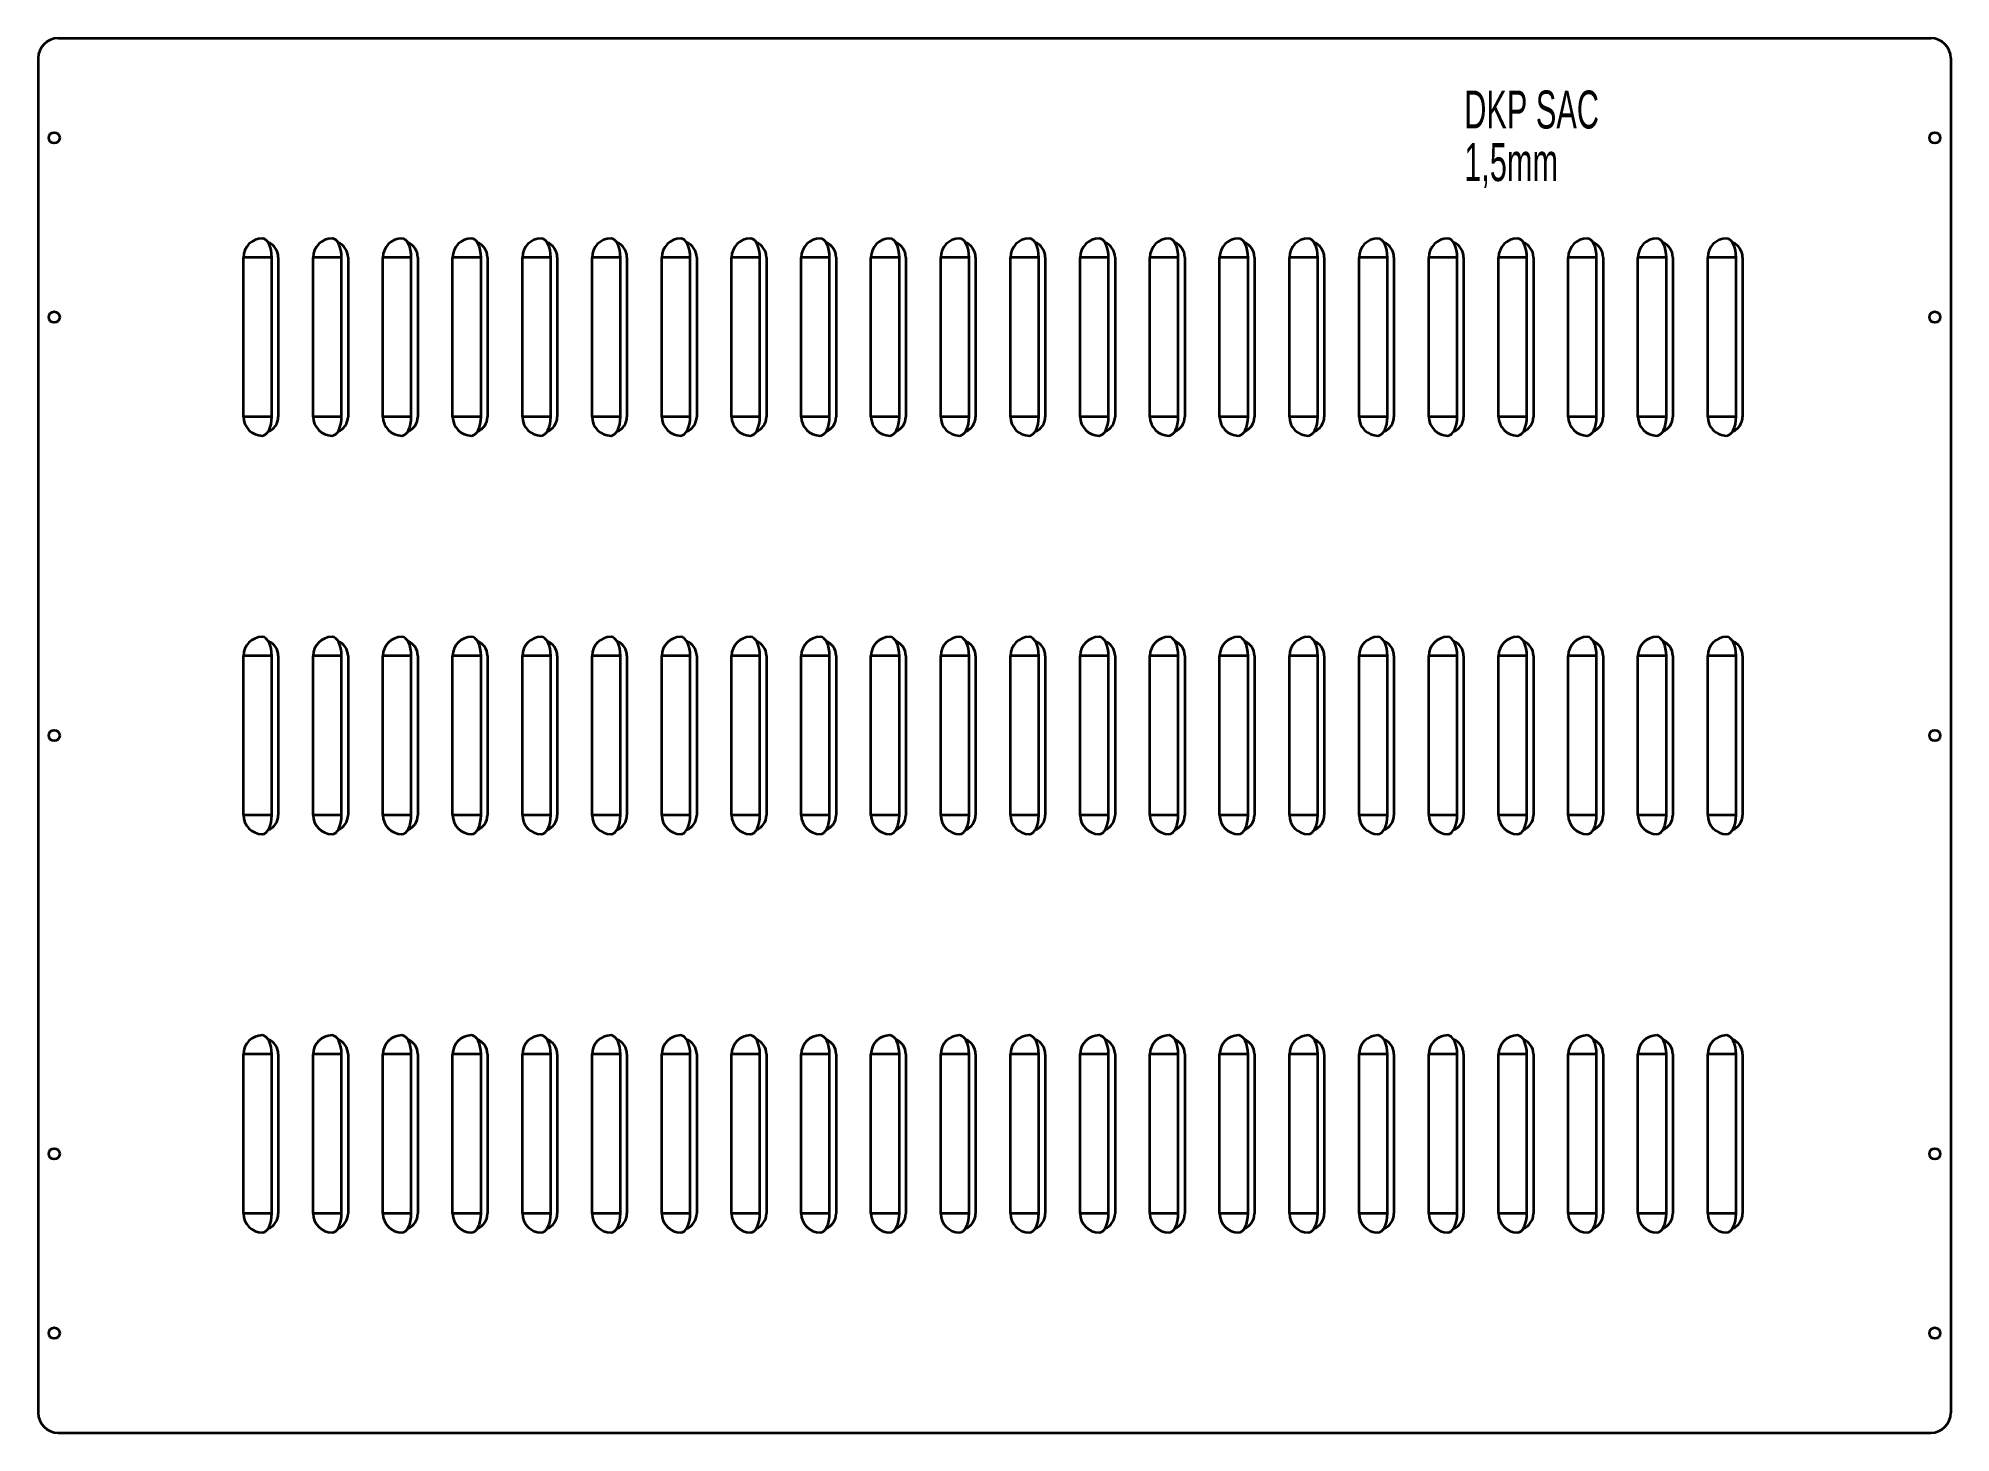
# Model space of a CAD drawing. Header units: millimetres. Extents: x -987 to -27, y -251 to 449.
import ezdxf

# ---------------------------------------------------------------- set-up
doc = ezdxf.new("R2010")
doc.units = ezdxf.units.MM
doc.styles.add('SLDTEXTSTYLE0', font='TXT', dxfattribs={"width": 0.605})

msp = doc.modelspace()

# ---------------------------------------------------------------- linework, layer by layer
at = {"color": 7, "linetype": 'Continuous', "lineweight": 35}
for p, q in [((-976.52, 449.07), (-36.52, 449.07)), ((-986.52, 439.07), (-986.52, -240.93)), ((-26.52, 439.07), (-26.52, -240.93)), ((-883.52, 259.07), (-883.52, 339.07)), ((-869.27, 339.07), (-883.52, 339.07)), ((-869.27, 259.07), (-869.27, 339.07)), ((-866.02, 339.07), (-866.02, 259.07)), ((-848.52, 259.07), (-848.52, 339.07)), ((-834.27, 339.07), (-848.52, 339.07)), ((-834.27, 259.07), (-834.27, 339.07)), ((-831.02, 339.07), (-831.02, 259.07)), ((-813.52, 259.07), (-813.52, 339.07)), ((-799.27, 339.07), (-813.52, 339.07)), ((-799.27, 259.07), (-799.27, 339.07)), ((-796.02, 339.07), (-796.02, 259.07)), ((-778.52, 259.07), (-778.52, 339.07)), ((-764.27, 339.07), (-778.52, 339.07)), ((-764.27, 259.07), (-764.27, 339.07)), ((-761.02, 339.07), (-761.02, 259.07)), ((-729.27, 339.07), (-743.52, 339.07)), ((-743.52, 259.07), (-743.52, 339.07)), ((-729.27, 259.07), (-729.27, 339.07)), ((-726.02, 339.07), (-726.02, 259.07)), ((-708.52, 259.07), (-708.52, 339.07)), ((-694.27, 339.07), (-708.52, 339.07)), ((-694.27, 259.07), (-694.27, 339.07)), ((-691.02, 339.07), (-691.02, 259.07)), ((-673.52, 259.07), (-673.52, 339.07)), ((-659.27, 339.07), (-673.52, 339.07)), ((-659.27, 259.07), (-659.27, 339.07)), ((-656.02, 339.07), (-656.02, 259.07)), ((-638.52, 259.07), (-638.52, 339.07)), ((-624.27, 339.07), (-638.52, 339.07)), ((-624.27, 259.07), (-624.27, 339.07)), ((-621.02, 339.07), (-621.02, 259.07)), ((-603.52, 259.07), (-603.52, 339.07)), ((-589.27, 339.07), (-603.52, 339.07)), ((-589.27, 259.07), (-589.27, 339.07)), ((-586.02, 339.07), (-586.02, 259.07)), ((-554.27, 339.07), (-568.52, 339.07)), ((-568.52, 259.07), (-568.52, 339.07)), ((-554.27, 259.07), (-554.27, 339.07)), ((-551.02, 339.07), (-551.02, 259.07)), ((-519.27, 339.07), (-533.52, 339.07)), ((-533.52, 259.07), (-533.52, 339.07)), ((-519.27, 259.07), (-519.27, 339.07)), ((-516.02, 339.07), (-516.02, 259.07)), ((-484.27, 339.07), (-498.52, 339.07)), ((-498.52, 259.07), (-498.52, 339.07)), ((-484.27, 259.07), (-484.27, 339.07)), ((-481.02, 339.07), (-481.02, 259.07)), ((-449.27, 339.07), (-463.52, 339.07)), ((-463.52, 259.07), (-463.52, 339.07)), ((-449.27, 259.07), (-449.27, 339.07)), ((-446.02, 339.07), (-446.02, 259.07)), ((-428.52, 259.07), (-428.52, 339.07)), ((-414.27, 339.07), (-428.52, 339.07)), ((-414.27, 259.07), (-414.27, 339.07)), ((-411.02, 339.07), (-411.02, 259.07)), ((-393.52, 259.07), (-393.52, 339.07)), ((-379.27, 339.07), (-393.52, 339.07)), ((-379.27, 259.07), (-379.27, 339.07)), ((-376.02, 339.07), (-376.02, 259.07)), ((-358.52, 259.07), (-358.52, 339.07)), ((-344.27, 339.07), (-358.52, 339.07)), ((-344.27, 259.07), (-344.27, 339.07)), ((-341.02, 339.07), (-341.02, 259.07)), ((-323.52, 259.07), (-323.52, 339.07)), ((-309.27, 339.07), (-323.52, 339.07)), ((-309.27, 259.07), (-309.27, 339.07)), ((-306.02, 339.07), (-306.02, 259.07)), ((-274.27, 339.07), (-288.52, 339.07)), ((-288.52, 259.07), (-288.52, 339.07)), ((-274.27, 259.07), (-274.27, 339.07)), ((-271.02, 339.07), (-271.02, 259.07)), ((-253.52, 259.07), (-253.52, 339.07)), ((-239.27, 339.07), (-253.52, 339.07)), ((-239.27, 259.07), (-239.27, 339.07)), ((-236.02, 339.07), (-236.02, 259.07)), ((-204.27, 339.07), (-218.52, 339.07)), ((-218.52, 259.07), (-218.52, 339.07)), ((-204.27, 259.07), (-204.27, 339.07)), ((-201.02, 339.07), (-201.02, 259.07)), ((-183.52, 259.07), (-183.52, 339.07)), ((-169.27, 339.07), (-183.52, 339.07)), ((-169.27, 259.07), (-169.27, 339.07)), ((-166.02, 339.07), (-166.02, 259.07)), ((-134.27, 339.07), (-148.52, 339.07)), ((-148.52, 259.07), (-148.52, 339.07)), ((-134.27, 259.07), (-134.27, 339.07)), ((-131.02, 339.07), (-131.02, 259.07)), ((-869.27, 259.07), (-883.52, 259.07)), ((-834.27, 259.07), (-848.52, 259.07)), ((-799.27, 259.07), (-813.52, 259.07)), ((-764.27, 259.07), (-778.52, 259.07)), ((-729.27, 259.07), (-743.52, 259.07)), ((-694.27, 259.07), (-708.52, 259.07)), ((-659.27, 259.07), (-673.52, 259.07)), ((-624.27, 259.07), (-638.52, 259.07)), ((-589.27, 259.07), (-603.52, 259.07)), ((-554.27, 259.07), (-568.52, 259.07)), ((-519.27, 259.07), (-533.52, 259.07)), ((-484.27, 259.07), (-498.52, 259.07)), ((-449.27, 259.07), (-463.52, 259.07)), ((-414.27, 259.07), (-428.52, 259.07)), ((-379.27, 259.07), (-393.52, 259.07)), ((-344.27, 259.07), (-358.52, 259.07)), ((-309.27, 259.07), (-323.52, 259.07)), ((-274.27, 259.07), (-288.52, 259.07)), ((-239.27, 259.07), (-253.52, 259.07)), ((-204.27, 259.07), (-218.52, 259.07)), ((-169.27, 259.07), (-183.52, 259.07)), ((-134.27, 259.07), (-148.52, 259.07)), ((-883.52, 59.07), (-883.52, 139.07)), ((-869.27, 139.07), (-883.52, 139.07)), ((-869.27, 59.07), (-869.27, 139.07)), ((-866.02, 139.07), (-866.02, 59.07)), ((-848.52, 59.07), (-848.52, 139.07)), ((-834.27, 139.07), (-848.52, 139.07)), ((-834.27, 59.07), (-834.27, 139.07)), ((-831.02, 139.07), (-831.02, 59.07)), ((-799.27, 139.07), (-813.52, 139.07)), ((-813.52, 59.07), (-813.52, 139.07)), ((-799.27, 59.07), (-799.27, 139.07)), ((-796.02, 139.07), (-796.02, 59.07)), ((-778.52, 59.07), (-778.52, 139.07)), ((-764.27, 139.07), (-778.52, 139.07)), ((-764.27, 59.07), (-764.27, 139.07)), ((-761.02, 139.07), (-761.02, 59.07)), ((-743.52, 59.07), (-743.52, 139.07)), ((-729.27, 139.07), (-743.52, 139.07)), ((-729.27, 59.07), (-729.27, 139.07)), ((-726.02, 139.07), (-726.02, 59.07)), ((-694.27, 139.07), (-708.52, 139.07)), ((-708.52, 59.07), (-708.52, 139.07)), ((-694.27, 59.07), (-694.27, 139.07)), ((-691.02, 139.07), (-691.02, 59.07)), ((-673.52, 59.07), (-673.52, 139.07)), ((-659.27, 139.07), (-673.52, 139.07)), ((-659.27, 59.07), (-659.27, 139.07)), ((-656.02, 139.07), (-656.02, 59.07)), ((-638.52, 59.07), (-638.52, 139.07)), ((-624.27, 139.07), (-638.52, 139.07)), ((-624.27, 59.07), (-624.27, 139.07)), ((-621.02, 139.07), (-621.02, 59.07)), ((-603.52, 59.07), (-603.52, 139.07)), ((-589.27, 139.07), (-603.52, 139.07)), ((-589.27, 59.07), (-589.27, 139.07)), ((-586.02, 139.07), (-586.02, 59.07)), ((-568.52, 59.07), (-568.52, 139.07)), ((-554.27, 139.07), (-568.52, 139.07)), ((-554.27, 59.07), (-554.27, 139.07)), ((-551.02, 139.07), (-551.02, 59.07)), ((-533.52, 59.07), (-533.52, 139.07)), ((-519.27, 139.07), (-533.52, 139.07)), ((-519.27, 59.07), (-519.27, 139.07)), ((-516.02, 139.07), (-516.02, 59.07)), ((-484.27, 139.07), (-498.52, 139.07)), ((-498.52, 59.07), (-498.52, 139.07)), ((-484.27, 59.07), (-484.27, 139.07)), ((-481.02, 139.07), (-481.02, 59.07)), ((-463.52, 59.07), (-463.52, 139.07)), ((-449.27, 139.07), (-463.52, 139.07)), ((-449.27, 59.07), (-449.27, 139.07)), ((-446.02, 139.07), (-446.02, 59.07)), ((-428.52, 59.07), (-428.52, 139.07)), ((-414.27, 139.07), (-428.52, 139.07)), ((-414.27, 59.07), (-414.27, 139.07)), ((-411.02, 139.07), (-411.02, 59.07)), ((-393.52, 59.07), (-393.52, 139.07)), ((-379.27, 139.07), (-393.52, 139.07)), ((-379.27, 59.07), (-379.27, 139.07)), ((-376.02, 139.07), (-376.02, 59.07)), ((-358.52, 59.07), (-358.52, 139.07)), ((-344.27, 139.07), (-358.52, 139.07)), ((-344.27, 59.07), (-344.27, 139.07)), ((-341.02, 139.07), (-341.02, 59.07)), ((-309.27, 139.07), (-323.52, 139.07)), ((-323.52, 59.07), (-323.52, 139.07)), ((-309.27, 59.07), (-309.27, 139.07)), ((-306.02, 139.07), (-306.02, 59.07)), ((-274.27, 139.07), (-288.52, 139.07)), ((-288.52, 59.07), (-288.52, 139.07)), ((-274.27, 59.07), (-274.27, 139.07)), ((-271.02, 139.07), (-271.02, 59.07)), ((-239.27, 139.07), (-253.52, 139.07)), ((-253.52, 59.07), (-253.52, 139.07)), ((-239.27, 59.07), (-239.27, 139.07)), ((-236.02, 139.07), (-236.02, 59.07)), ((-218.52, 59.07), (-218.52, 139.07)), ((-204.27, 139.07), (-218.52, 139.07)), ((-204.27, 59.07), (-204.27, 139.07)), ((-201.02, 139.07), (-201.02, 59.07)), ((-183.52, 59.07), (-183.52, 139.07)), ((-169.27, 139.07), (-183.52, 139.07)), ((-169.27, 59.07), (-169.27, 139.07)), ((-166.02, 139.07), (-166.02, 59.07)), ((-148.52, 59.07), (-148.52, 139.07)), ((-134.27, 139.07), (-148.52, 139.07)), ((-134.27, 59.07), (-134.27, 139.07)), ((-131.02, 139.07), (-131.02, 59.07)), ((-869.27, 59.07), (-883.52, 59.07)), ((-834.27, 59.07), (-848.52, 59.07)), ((-799.27, 59.07), (-813.52, 59.07)), ((-764.27, 59.07), (-778.52, 59.07)), ((-729.27, 59.07), (-743.52, 59.07)), ((-694.27, 59.07), (-708.52, 59.07)), ((-659.27, 59.07), (-673.52, 59.07)), ((-624.27, 59.07), (-638.52, 59.07)), ((-589.27, 59.07), (-603.52, 59.07)), ((-554.27, 59.07), (-568.52, 59.07)), ((-519.27, 59.07), (-533.52, 59.07)), ((-484.27, 59.07), (-498.52, 59.07)), ((-449.27, 59.07), (-463.52, 59.07)), ((-414.27, 59.07), (-428.52, 59.07)), ((-379.27, 59.07), (-393.52, 59.07)), ((-344.27, 59.07), (-358.52, 59.07)), ((-309.27, 59.07), (-323.52, 59.07)), ((-274.27, 59.07), (-288.52, 59.07)), ((-239.27, 59.07), (-253.52, 59.07)), ((-204.27, 59.07), (-218.52, 59.07)), ((-169.27, 59.07), (-183.52, 59.07)), ((-134.27, 59.07), (-148.52, 59.07)), ((-869.27, -60.93), (-883.52, -60.93)), ((-883.52, -140.93), (-883.52, -60.93)), ((-869.27, -140.93), (-869.27, -60.93)), ((-866.02, -60.93), (-866.02, -140.93)), ((-848.52, -140.93), (-848.52, -60.93)), ((-834.27, -60.93), (-848.52, -60.93)), ((-834.27, -140.93), (-834.27, -60.93)), ((-831.02, -60.93), (-831.02, -140.93)), ((-813.52, -140.93), (-813.52, -60.93)), ((-799.27, -60.93), (-813.52, -60.93)), ((-799.27, -140.93), (-799.27, -60.93)), ((-796.02, -60.93), (-796.02, -140.93)), ((-778.52, -140.93), (-778.52, -60.93)), ((-764.27, -60.93), (-778.52, -60.93)), ((-764.27, -140.93), (-764.27, -60.93)), ((-761.02, -60.93), (-761.02, -140.93)), ((-743.52, -140.93), (-743.52, -60.93)), ((-729.27, -60.93), (-743.52, -60.93)), ((-729.27, -140.93), (-729.27, -60.93)), ((-726.02, -60.93), (-726.02, -140.93)), ((-708.52, -140.93), (-708.52, -60.93)), ((-694.27, -60.93), (-708.52, -60.93)), ((-694.27, -140.93), (-694.27, -60.93)), ((-691.02, -60.93), (-691.02, -140.93)), ((-673.52, -140.93), (-673.52, -60.93)), ((-659.27, -60.93), (-673.52, -60.93)), ((-659.27, -140.93), (-659.27, -60.93)), ((-656.02, -60.93), (-656.02, -140.93)), ((-638.52, -140.93), (-638.52, -60.93)), ((-624.27, -60.93), (-638.52, -60.93)), ((-624.27, -140.93), (-624.27, -60.93)), ((-621.02, -60.93), (-621.02, -140.93)), ((-603.52, -140.93), (-603.52, -60.93)), ((-589.27, -60.93), (-603.52, -60.93)), ((-589.27, -140.93), (-589.27, -60.93)), ((-586.02, -60.93), (-586.02, -140.93)), ((-568.52, -140.93), (-568.52, -60.93)), ((-554.27, -60.93), (-568.52, -60.93)), ((-554.27, -140.93), (-554.27, -60.93)), ((-551.02, -60.93), (-551.02, -140.93)), ((-519.27, -60.93), (-533.52, -60.93)), ((-533.52, -140.93), (-533.52, -60.93)), ((-519.27, -140.93), (-519.27, -60.93)), ((-516.02, -60.93), (-516.02, -140.93)), ((-484.27, -60.93), (-498.52, -60.93)), ((-498.52, -140.93), (-498.52, -60.93)), ((-484.27, -140.93), (-484.27, -60.93)), ((-481.02, -60.93), (-481.02, -140.93)), ((-463.52, -140.93), (-463.52, -60.93)), ((-449.27, -60.93), (-463.52, -60.93)), ((-449.27, -140.93), (-449.27, -60.93)), ((-446.02, -60.93), (-446.02, -140.93)), ((-428.52, -140.93), (-428.52, -60.93)), ((-414.27, -60.93), (-428.52, -60.93)), ((-414.27, -140.93), (-414.27, -60.93)), ((-411.02, -60.93), (-411.02, -140.93)), ((-379.27, -60.93), (-393.52, -60.93)), ((-393.52, -140.93), (-393.52, -60.93)), ((-379.27, -140.93), (-379.27, -60.93)), ((-376.02, -60.93), (-376.02, -140.93)), ((-358.52, -140.93), (-358.52, -60.93)), ((-344.27, -60.93), (-358.52, -60.93)), ((-344.27, -140.93), (-344.27, -60.93)), ((-341.02, -60.93), (-341.02, -140.93)), ((-309.27, -60.93), (-323.52, -60.93)), ((-323.52, -140.93), (-323.52, -60.93)), ((-309.27, -140.93), (-309.27, -60.93)), ((-306.02, -60.93), (-306.02, -140.93)), ((-288.52, -140.93), (-288.52, -60.93)), ((-274.27, -60.93), (-288.52, -60.93)), ((-274.27, -140.93), (-274.27, -60.93)), ((-271.02, -60.93), (-271.02, -140.93)), ((-253.52, -140.93), (-253.52, -60.93)), ((-239.27, -60.93), (-253.52, -60.93)), ((-239.27, -140.93), (-239.27, -60.93)), ((-236.02, -60.93), (-236.02, -140.93)), ((-218.52, -140.93), (-218.52, -60.93)), ((-204.27, -60.93), (-218.52, -60.93)), ((-204.27, -140.93), (-204.27, -60.93)), ((-201.02, -60.93), (-201.02, -140.93)), ((-169.27, -60.93), (-183.52, -60.93)), ((-183.52, -140.93), (-183.52, -60.93)), ((-169.27, -140.93), (-169.27, -60.93)), ((-166.02, -60.93), (-166.02, -140.93)), ((-148.52, -140.93), (-148.52, -60.93)), ((-134.27, -60.93), (-148.52, -60.93)), ((-134.27, -140.93), (-134.27, -60.93)), ((-131.02, -60.93), (-131.02, -140.93)), ((-869.27, -140.93), (-883.52, -140.93)), ((-834.27, -140.93), (-848.52, -140.93)), ((-799.27, -140.93), (-813.52, -140.93)), ((-764.27, -140.93), (-778.52, -140.93)), ((-729.27, -140.93), (-743.52, -140.93)), ((-694.27, -140.93), (-708.52, -140.93)), ((-659.27, -140.93), (-673.52, -140.93)), ((-624.27, -140.93), (-638.52, -140.93)), ((-589.27, -140.93), (-603.52, -140.93)), ((-554.27, -140.93), (-568.52, -140.93)), ((-519.27, -140.93), (-533.52, -140.93)), ((-484.27, -140.93), (-498.52, -140.93)), ((-449.27, -140.93), (-463.52, -140.93)), ((-414.27, -140.93), (-428.52, -140.93)), ((-379.27, -140.93), (-393.52, -140.93)), ((-344.27, -140.93), (-358.52, -140.93)), ((-309.27, -140.93), (-323.52, -140.93)), ((-274.27, -140.93), (-288.52, -140.93)), ((-239.27, -140.93), (-253.52, -140.93)), ((-204.27, -140.93), (-218.52, -140.93)), ((-169.27, -140.93), (-183.52, -140.93)), ((-134.27, -140.93), (-148.52, -140.93)), ((-976.52, -250.93), (-36.52, -250.93))]:
    msp.add_line(p, q, dxfattribs=at)
at = {"color": 7, "linetype": 'Continuous', "lineweight": 35, "flags": 128}
for points in [[(-869.27, 339.07), (-869.36, 340.92), (-869.63, 342.7), (-870.07, 344.34), (-870.66, 345.78), (-871.38, 346.97), (-872.2, 347.84), (-873.09, 348.38), (-874.02, 348.57)], [(-834.27, 339.07), (-834.36, 340.92), (-834.63, 342.7), (-835.07, 344.34), (-835.66, 345.78), (-836.38, 346.97), (-837.2, 347.84), (-838.09, 348.38), (-839.02, 348.57)], [(-799.27, 339.07), (-799.36, 340.92), (-799.63, 342.7), (-800.07, 344.34), (-800.66, 345.78), (-801.38, 346.97), (-802.2, 347.84), (-803.09, 348.38), (-804.02, 348.57)], [(-764.27, 339.07), (-764.36, 340.92), (-764.63, 342.7), (-765.07, 344.34), (-765.66, 345.78), (-766.38, 346.97), (-767.2, 347.84), (-768.09, 348.38), (-769.02, 348.57)], [(-729.27, 339.07), (-729.36, 340.92), (-729.63, 342.7), (-730.07, 344.34), (-730.66, 345.78), (-731.38, 346.97), (-732.2, 347.84), (-733.09, 348.38), (-734.02, 348.57)], [(-694.27, 339.07), (-694.36, 340.92), (-694.63, 342.7), (-695.07, 344.34), (-695.66, 345.78), (-696.38, 346.97), (-697.2, 347.84), (-698.09, 348.38), (-699.02, 348.57)], [(-659.27, 339.07), (-659.36, 340.92), (-659.63, 342.7), (-660.07, 344.34), (-660.66, 345.78), (-661.38, 346.97), (-662.2, 347.84), (-663.09, 348.38), (-664.02, 348.57)], [(-624.27, 339.07), (-624.36, 340.92), (-624.63, 342.7), (-625.07, 344.34), (-625.66, 345.78), (-626.38, 346.97), (-627.2, 347.84), (-628.09, 348.38), (-629.02, 348.57)], [(-589.27, 339.07), (-589.36, 340.92), (-589.63, 342.7), (-590.07, 344.34), (-590.66, 345.78), (-591.38, 346.97), (-592.2, 347.84), (-593.09, 348.38), (-594.02, 348.57)], [(-554.27, 339.07), (-554.36, 340.92), (-554.63, 342.7), (-555.07, 344.34), (-555.66, 345.78), (-556.38, 346.97), (-557.2, 347.84), (-558.09, 348.38), (-559.02, 348.57)], [(-519.27, 339.07), (-519.36, 340.92), (-519.63, 342.7), (-520.07, 344.34), (-520.66, 345.78), (-521.38, 346.97), (-522.2, 347.84), (-523.09, 348.38), (-524.02, 348.57)], [(-484.27, 339.07), (-484.36, 340.92), (-484.63, 342.7), (-485.07, 344.34), (-485.66, 345.78), (-486.38, 346.97), (-487.2, 347.84), (-488.09, 348.38), (-489.02, 348.57)], [(-449.27, 339.07), (-449.36, 340.92), (-449.63, 342.7), (-450.07, 344.34), (-450.66, 345.78), (-451.38, 346.97), (-452.2, 347.84), (-453.09, 348.38), (-454.02, 348.57)], [(-414.27, 339.07), (-414.36, 340.92), (-414.63, 342.7), (-415.07, 344.34), (-415.66, 345.78), (-416.38, 346.97), (-417.2, 347.84), (-418.09, 348.38), (-419.02, 348.57)], [(-379.27, 339.07), (-379.36, 340.92), (-379.63, 342.7), (-380.07, 344.34), (-380.66, 345.78), (-381.38, 346.97), (-382.2, 347.84), (-383.09, 348.38), (-384.02, 348.57)], [(-344.27, 339.07), (-344.36, 340.92), (-344.63, 342.7), (-345.07, 344.34), (-345.66, 345.78), (-346.38, 346.97), (-347.2, 347.84), (-348.09, 348.38), (-349.02, 348.57)], [(-309.27, 339.07), (-309.36, 340.92), (-309.63, 342.7), (-310.07, 344.34), (-310.66, 345.78), (-311.38, 346.97), (-312.2, 347.84), (-313.09, 348.38), (-314.02, 348.57)], [(-274.27, 339.07), (-274.36, 340.92), (-274.63, 342.7), (-275.07, 344.34), (-275.66, 345.78), (-276.38, 346.97), (-277.2, 347.84), (-278.09, 348.38), (-279.02, 348.57)], [(-239.27, 339.07), (-239.36, 340.92), (-239.63, 342.7), (-240.07, 344.34), (-240.66, 345.78), (-241.38, 346.97), (-242.2, 347.84), (-243.09, 348.38), (-244.02, 348.57)], [(-204.27, 339.07), (-204.36, 340.92), (-204.63, 342.7), (-205.07, 344.34), (-205.66, 345.78), (-206.38, 346.97), (-207.2, 347.84), (-208.09, 348.38), (-209.02, 348.57)], [(-169.27, 339.07), (-169.36, 340.92), (-169.63, 342.7), (-170.07, 344.34), (-170.66, 345.78), (-171.38, 346.97), (-172.2, 347.84), (-173.09, 348.38), (-174.02, 348.57)], [(-134.27, 339.07), (-134.36, 340.92), (-134.63, 342.7), (-135.07, 344.34), (-135.66, 345.78), (-136.38, 346.97), (-137.2, 347.84), (-138.09, 348.38), (-139.02, 348.57)], [(-874.02, 249.57), (-873.09, 249.75), (-872.2, 250.29), (-871.38, 251.17), (-870.66, 252.35), (-870.07, 253.79), (-869.63, 255.43), (-869.36, 257.21), (-869.27, 259.07)], [(-839.02, 249.57), (-838.09, 249.75), (-837.2, 250.29), (-836.38, 251.17), (-835.66, 252.35), (-835.07, 253.79), (-834.63, 255.43), (-834.36, 257.21), (-834.27, 259.07)], [(-804.02, 249.57), (-803.09, 249.75), (-802.2, 250.29), (-801.38, 251.17), (-800.66, 252.35), (-800.07, 253.79), (-799.63, 255.43), (-799.36, 257.21), (-799.27, 259.07)], [(-769.02, 249.57), (-768.09, 249.75), (-767.2, 250.29), (-766.38, 251.17), (-765.66, 252.35), (-765.07, 253.79), (-764.63, 255.43), (-764.36, 257.21), (-764.27, 259.07)], [(-734.02, 249.57), (-733.09, 249.75), (-732.2, 250.29), (-731.38, 251.17), (-730.66, 252.35), (-730.07, 253.79), (-729.63, 255.43), (-729.36, 257.21), (-729.27, 259.07)], [(-699.02, 249.57), (-698.09, 249.75), (-697.2, 250.29), (-696.38, 251.17), (-695.66, 252.35), (-695.07, 253.79), (-694.63, 255.43), (-694.36, 257.21), (-694.27, 259.07)], [(-664.02, 249.57), (-663.09, 249.75), (-662.2, 250.29), (-661.38, 251.17), (-660.66, 252.35), (-660.07, 253.79), (-659.63, 255.43), (-659.36, 257.21), (-659.27, 259.07)], [(-629.02, 249.57), (-628.09, 249.75), (-627.2, 250.29), (-626.38, 251.17), (-625.66, 252.35), (-625.07, 253.79), (-624.63, 255.43), (-624.36, 257.21), (-624.27, 259.07)], [(-594.02, 249.57), (-593.09, 249.75), (-592.2, 250.29), (-591.38, 251.17), (-590.66, 252.35), (-590.07, 253.79), (-589.63, 255.43), (-589.36, 257.21), (-589.27, 259.07)], [(-559.02, 249.57), (-558.09, 249.75), (-557.2, 250.29), (-556.38, 251.17), (-555.66, 252.35), (-555.07, 253.79), (-554.63, 255.43), (-554.36, 257.21), (-554.27, 259.07)], [(-524.02, 249.57), (-523.09, 249.75), (-522.2, 250.29), (-521.38, 251.17), (-520.66, 252.35), (-520.07, 253.79), (-519.63, 255.43), (-519.36, 257.21), (-519.27, 259.07)], [(-489.02, 249.57), (-488.09, 249.75), (-487.2, 250.29), (-486.38, 251.17), (-485.66, 252.35), (-485.07, 253.79), (-484.63, 255.43), (-484.36, 257.21), (-484.27, 259.07)], [(-454.02, 249.57), (-453.09, 249.75), (-452.2, 250.29), (-451.38, 251.17), (-450.66, 252.35), (-450.07, 253.79), (-449.63, 255.43), (-449.36, 257.21), (-449.27, 259.07)], [(-419.02, 249.57), (-418.09, 249.75), (-417.2, 250.29), (-416.38, 251.17), (-415.66, 252.35), (-415.07, 253.79), (-414.63, 255.43), (-414.36, 257.21), (-414.27, 259.07)], [(-384.02, 249.57), (-383.09, 249.75), (-382.2, 250.29), (-381.38, 251.17), (-380.66, 252.35), (-380.07, 253.79), (-379.63, 255.43), (-379.36, 257.21), (-379.27, 259.07)], [(-349.02, 249.57), (-348.09, 249.75), (-347.2, 250.29), (-346.38, 251.17), (-345.66, 252.35), (-345.07, 253.79), (-344.63, 255.43), (-344.36, 257.21), (-344.27, 259.07)], [(-314.02, 249.57), (-313.09, 249.75), (-312.2, 250.29), (-311.38, 251.17), (-310.66, 252.35), (-310.07, 253.79), (-309.63, 255.43), (-309.36, 257.21), (-309.27, 259.07)], [(-279.02, 249.57), (-278.09, 249.75), (-277.2, 250.29), (-276.38, 251.17), (-275.66, 252.35), (-275.07, 253.79), (-274.63, 255.43), (-274.36, 257.21), (-274.27, 259.07)], [(-244.02, 249.57), (-243.09, 249.75), (-242.2, 250.29), (-241.38, 251.17), (-240.66, 252.35), (-240.07, 253.79), (-239.63, 255.43), (-239.36, 257.21), (-239.27, 259.07)], [(-209.02, 249.57), (-208.09, 249.75), (-207.2, 250.29), (-206.38, 251.17), (-205.66, 252.35), (-205.07, 253.79), (-204.63, 255.43), (-204.36, 257.21), (-204.27, 259.07)], [(-174.02, 249.57), (-173.09, 249.75), (-172.2, 250.29), (-171.38, 251.17), (-170.66, 252.35), (-170.07, 253.79), (-169.63, 255.43), (-169.36, 257.21), (-169.27, 259.07)], [(-139.02, 249.57), (-138.09, 249.75), (-137.2, 250.29), (-136.38, 251.17), (-135.66, 252.35), (-135.07, 253.79), (-134.63, 255.43), (-134.36, 257.21), (-134.27, 259.07)], [(-869.27, 139.07), (-869.36, 140.92), (-869.63, 142.7), (-870.07, 144.34), (-870.66, 145.78), (-871.38, 146.97), (-872.2, 147.84), (-873.09, 148.38), (-874.02, 148.57)], [(-834.27, 139.07), (-834.36, 140.92), (-834.63, 142.7), (-835.07, 144.34), (-835.66, 145.78), (-836.38, 146.97), (-837.2, 147.84), (-838.09, 148.38), (-839.02, 148.57)], [(-799.27, 139.07), (-799.36, 140.92), (-799.63, 142.7), (-800.07, 144.34), (-800.66, 145.78), (-801.38, 146.97), (-802.2, 147.84), (-803.09, 148.38), (-804.02, 148.57)], [(-764.27, 139.07), (-764.36, 140.92), (-764.63, 142.7), (-765.07, 144.34), (-765.66, 145.78), (-766.38, 146.97), (-767.2, 147.84), (-768.09, 148.38), (-769.02, 148.57)], [(-729.27, 139.07), (-729.36, 140.92), (-729.63, 142.7), (-730.07, 144.34), (-730.66, 145.78), (-731.38, 146.97), (-732.2, 147.84), (-733.09, 148.38), (-734.02, 148.57)], [(-694.27, 139.07), (-694.36, 140.92), (-694.63, 142.7), (-695.07, 144.34), (-695.66, 145.78), (-696.38, 146.97), (-697.2, 147.84), (-698.09, 148.38), (-699.02, 148.57)], [(-659.27, 139.07), (-659.36, 140.92), (-659.63, 142.7), (-660.07, 144.34), (-660.66, 145.78), (-661.38, 146.97), (-662.2, 147.84), (-663.09, 148.38), (-664.02, 148.57)], [(-624.27, 139.07), (-624.36, 140.92), (-624.63, 142.7), (-625.07, 144.34), (-625.66, 145.78), (-626.38, 146.97), (-627.2, 147.84), (-628.09, 148.38), (-629.02, 148.57)], [(-589.27, 139.07), (-589.36, 140.92), (-589.63, 142.7), (-590.07, 144.34), (-590.66, 145.78), (-591.38, 146.97), (-592.2, 147.84), (-593.09, 148.38), (-594.02, 148.57)], [(-554.27, 139.07), (-554.36, 140.92), (-554.63, 142.7), (-555.07, 144.34), (-555.66, 145.78), (-556.38, 146.97), (-557.2, 147.84), (-558.09, 148.38), (-559.02, 148.57)], [(-519.27, 139.07), (-519.36, 140.92), (-519.63, 142.7), (-520.07, 144.34), (-520.66, 145.78), (-521.38, 146.97), (-522.2, 147.84), (-523.09, 148.38), (-524.02, 148.57)], [(-484.27, 139.07), (-484.36, 140.92), (-484.63, 142.7), (-485.07, 144.34), (-485.66, 145.78), (-486.38, 146.97), (-487.2, 147.84), (-488.09, 148.38), (-489.02, 148.57)], [(-449.27, 139.07), (-449.36, 140.92), (-449.63, 142.7), (-450.07, 144.34), (-450.66, 145.78), (-451.38, 146.97), (-452.2, 147.84), (-453.09, 148.38), (-454.02, 148.57)], [(-414.27, 139.07), (-414.36, 140.92), (-414.63, 142.7), (-415.07, 144.34), (-415.66, 145.78), (-416.38, 146.97), (-417.2, 147.84), (-418.09, 148.38), (-419.02, 148.57)], [(-379.27, 139.07), (-379.36, 140.92), (-379.63, 142.7), (-380.07, 144.34), (-380.66, 145.78), (-381.38, 146.97), (-382.2, 147.84), (-383.09, 148.38), (-384.02, 148.57)], [(-344.27, 139.07), (-344.36, 140.92), (-344.63, 142.7), (-345.07, 144.34), (-345.66, 145.78), (-346.38, 146.97), (-347.2, 147.84), (-348.09, 148.38), (-349.02, 148.57)], [(-309.27, 139.07), (-309.36, 140.92), (-309.63, 142.7), (-310.07, 144.34), (-310.66, 145.78), (-311.38, 146.97), (-312.2, 147.84), (-313.09, 148.38), (-314.02, 148.57)], [(-274.27, 139.07), (-274.36, 140.92), (-274.63, 142.7), (-275.07, 144.34), (-275.66, 145.78), (-276.38, 146.97), (-277.2, 147.84), (-278.09, 148.38), (-279.02, 148.57)], [(-239.27, 139.07), (-239.36, 140.92), (-239.63, 142.7), (-240.07, 144.34), (-240.66, 145.78), (-241.38, 146.97), (-242.2, 147.84), (-243.09, 148.38), (-244.02, 148.57)], [(-204.27, 139.07), (-204.36, 140.92), (-204.63, 142.7), (-205.07, 144.34), (-205.66, 145.78), (-206.38, 146.97), (-207.2, 147.84), (-208.09, 148.38), (-209.02, 148.57)], [(-169.27, 139.07), (-169.36, 140.92), (-169.63, 142.7), (-170.07, 144.34), (-170.66, 145.78), (-171.38, 146.97), (-172.2, 147.84), (-173.09, 148.38), (-174.02, 148.57)], [(-134.27, 139.07), (-134.36, 140.92), (-134.63, 142.7), (-135.07, 144.34), (-135.66, 145.78), (-136.38, 146.97), (-137.2, 147.84), (-138.09, 148.38), (-139.02, 148.57)], [(-874.02, 49.57), (-873.09, 49.75), (-872.2, 50.29), (-871.38, 51.17), (-870.66, 52.35), (-870.07, 53.79), (-869.63, 55.43), (-869.36, 57.21), (-869.27, 59.07)], [(-839.02, 49.57), (-838.09, 49.75), (-837.2, 50.29), (-836.38, 51.17), (-835.66, 52.35), (-835.07, 53.79), (-834.63, 55.43), (-834.36, 57.21), (-834.27, 59.07)], [(-804.02, 49.57), (-803.09, 49.75), (-802.2, 50.29), (-801.38, 51.17), (-800.66, 52.35), (-800.07, 53.79), (-799.63, 55.43), (-799.36, 57.21), (-799.27, 59.07)], [(-769.02, 49.57), (-768.09, 49.75), (-767.2, 50.29), (-766.38, 51.17), (-765.66, 52.35), (-765.07, 53.79), (-764.63, 55.43), (-764.36, 57.21), (-764.27, 59.07)], [(-734.02, 49.57), (-733.09, 49.75), (-732.2, 50.29), (-731.38, 51.17), (-730.66, 52.35), (-730.07, 53.79), (-729.63, 55.43), (-729.36, 57.21), (-729.27, 59.07)], [(-699.02, 49.57), (-698.09, 49.75), (-697.2, 50.29), (-696.38, 51.17), (-695.66, 52.35), (-695.07, 53.79), (-694.63, 55.43), (-694.36, 57.21), (-694.27, 59.07)], [(-664.02, 49.57), (-663.09, 49.75), (-662.2, 50.29), (-661.38, 51.17), (-660.66, 52.35), (-660.07, 53.79), (-659.63, 55.43), (-659.36, 57.21), (-659.27, 59.07)], [(-629.02, 49.57), (-628.09, 49.75), (-627.2, 50.29), (-626.38, 51.17), (-625.66, 52.35), (-625.07, 53.79), (-624.63, 55.43), (-624.36, 57.21), (-624.27, 59.07)], [(-594.02, 49.57), (-593.09, 49.75), (-592.2, 50.29), (-591.38, 51.17), (-590.66, 52.35), (-590.07, 53.79), (-589.63, 55.43), (-589.36, 57.21), (-589.27, 59.07)], [(-559.02, 49.57), (-558.09, 49.75), (-557.2, 50.29), (-556.38, 51.17), (-555.66, 52.35), (-555.07, 53.79), (-554.63, 55.43), (-554.36, 57.21), (-554.27, 59.07)], [(-524.02, 49.57), (-523.09, 49.75), (-522.2, 50.29), (-521.38, 51.17), (-520.66, 52.35), (-520.07, 53.79), (-519.63, 55.43), (-519.36, 57.21), (-519.27, 59.07)], [(-489.02, 49.57), (-488.09, 49.75), (-487.2, 50.29), (-486.38, 51.17), (-485.66, 52.35), (-485.07, 53.79), (-484.63, 55.43), (-484.36, 57.21), (-484.27, 59.07)], [(-454.02, 49.57), (-453.09, 49.75), (-452.2, 50.29), (-451.38, 51.17), (-450.66, 52.35), (-450.07, 53.79), (-449.63, 55.43), (-449.36, 57.21), (-449.27, 59.07)], [(-419.02, 49.57), (-418.09, 49.75), (-417.2, 50.29), (-416.38, 51.17), (-415.66, 52.35), (-415.07, 53.79), (-414.63, 55.43), (-414.36, 57.21), (-414.27, 59.07)], [(-384.02, 49.57), (-383.09, 49.75), (-382.2, 50.29), (-381.38, 51.17), (-380.66, 52.35), (-380.07, 53.79), (-379.63, 55.43), (-379.36, 57.21), (-379.27, 59.07)], [(-349.02, 49.57), (-348.09, 49.75), (-347.2, 50.29), (-346.38, 51.17), (-345.66, 52.35), (-345.07, 53.79), (-344.63, 55.43), (-344.36, 57.21), (-344.27, 59.07)], [(-314.02, 49.57), (-313.09, 49.75), (-312.2, 50.29), (-311.38, 51.17), (-310.66, 52.35), (-310.07, 53.79), (-309.63, 55.43), (-309.36, 57.21), (-309.27, 59.07)], [(-279.02, 49.57), (-278.09, 49.75), (-277.2, 50.29), (-276.38, 51.17), (-275.66, 52.35), (-275.07, 53.79), (-274.63, 55.43), (-274.36, 57.21), (-274.27, 59.07)], [(-244.02, 49.57), (-243.09, 49.75), (-242.2, 50.29), (-241.38, 51.17), (-240.66, 52.35), (-240.07, 53.79), (-239.63, 55.43), (-239.36, 57.21), (-239.27, 59.07)], [(-209.02, 49.57), (-208.09, 49.75), (-207.2, 50.29), (-206.38, 51.17), (-205.66, 52.35), (-205.07, 53.79), (-204.63, 55.43), (-204.36, 57.21), (-204.27, 59.07)], [(-174.02, 49.57), (-173.09, 49.75), (-172.2, 50.29), (-171.38, 51.17), (-170.66, 52.35), (-170.07, 53.79), (-169.63, 55.43), (-169.36, 57.21), (-169.27, 59.07)], [(-139.02, 49.57), (-138.09, 49.75), (-137.2, 50.29), (-136.38, 51.17), (-135.66, 52.35), (-135.07, 53.79), (-134.63, 55.43), (-134.36, 57.21), (-134.27, 59.07)], [(-869.27, -60.93), (-869.36, -59.08), (-869.63, -57.3), (-870.07, -55.66), (-870.66, -54.22), (-871.38, -53.03), (-872.2, -52.16), (-873.09, -51.62), (-874.02, -51.43)], [(-834.27, -60.93), (-834.36, -59.08), (-834.63, -57.3), (-835.07, -55.66), (-835.66, -54.22), (-836.38, -53.03), (-837.2, -52.16), (-838.09, -51.62), (-839.02, -51.43)], [(-799.27, -60.93), (-799.36, -59.08), (-799.63, -57.3), (-800.07, -55.66), (-800.66, -54.22), (-801.38, -53.03), (-802.2, -52.16), (-803.09, -51.62), (-804.02, -51.43)], [(-764.27, -60.93), (-764.36, -59.08), (-764.63, -57.3), (-765.07, -55.66), (-765.66, -54.22), (-766.38, -53.03), (-767.2, -52.16), (-768.09, -51.62), (-769.02, -51.43)], [(-729.27, -60.93), (-729.36, -59.08), (-729.63, -57.3), (-730.07, -55.66), (-730.66, -54.22), (-731.38, -53.03), (-732.2, -52.16), (-733.09, -51.62), (-734.02, -51.43)], [(-694.27, -60.93), (-694.36, -59.08), (-694.63, -57.3), (-695.07, -55.66), (-695.66, -54.22), (-696.38, -53.03), (-697.2, -52.16), (-698.09, -51.62), (-699.02, -51.43)], [(-659.27, -60.93), (-659.36, -59.08), (-659.63, -57.3), (-660.07, -55.66), (-660.66, -54.22), (-661.38, -53.03), (-662.2, -52.16), (-663.09, -51.62), (-664.02, -51.43)], [(-624.27, -60.93), (-624.36, -59.08), (-624.63, -57.3), (-625.07, -55.66), (-625.66, -54.22), (-626.38, -53.03), (-627.2, -52.16), (-628.09, -51.62), (-629.02, -51.43)], [(-589.27, -60.93), (-589.36, -59.08), (-589.63, -57.3), (-590.07, -55.66), (-590.66, -54.22), (-591.38, -53.03), (-592.2, -52.16), (-593.09, -51.62), (-594.02, -51.43)], [(-554.27, -60.93), (-554.36, -59.08), (-554.63, -57.3), (-555.07, -55.66), (-555.66, -54.22), (-556.38, -53.03), (-557.2, -52.16), (-558.09, -51.62), (-559.02, -51.43)], [(-519.27, -60.93), (-519.36, -59.08), (-519.63, -57.3), (-520.07, -55.66), (-520.66, -54.22), (-521.38, -53.03), (-522.2, -52.16), (-523.09, -51.62), (-524.02, -51.43)], [(-484.27, -60.93), (-484.36, -59.08), (-484.63, -57.3), (-485.07, -55.66), (-485.66, -54.22), (-486.38, -53.03), (-487.2, -52.16), (-488.09, -51.62), (-489.02, -51.43)], [(-449.27, -60.93), (-449.36, -59.08), (-449.63, -57.3), (-450.07, -55.66), (-450.66, -54.22), (-451.38, -53.03), (-452.2, -52.16), (-453.09, -51.62), (-454.02, -51.43)], [(-414.27, -60.93), (-414.36, -59.08), (-414.63, -57.3), (-415.07, -55.66), (-415.66, -54.22), (-416.38, -53.03), (-417.2, -52.16), (-418.09, -51.62), (-419.02, -51.43)], [(-379.27, -60.93), (-379.36, -59.08), (-379.63, -57.3), (-380.07, -55.66), (-380.66, -54.22), (-381.38, -53.03), (-382.2, -52.16), (-383.09, -51.62), (-384.02, -51.43)], [(-344.27, -60.93), (-344.36, -59.08), (-344.63, -57.3), (-345.07, -55.66), (-345.66, -54.22), (-346.38, -53.03), (-347.2, -52.16), (-348.09, -51.62), (-349.02, -51.43)], [(-309.27, -60.93), (-309.36, -59.08), (-309.63, -57.3), (-310.07, -55.66), (-310.66, -54.22), (-311.38, -53.03), (-312.2, -52.16), (-313.09, -51.62), (-314.02, -51.43)], [(-274.27, -60.93), (-274.36, -59.08), (-274.63, -57.3), (-275.07, -55.66), (-275.66, -54.22), (-276.38, -53.03), (-277.2, -52.16), (-278.09, -51.62), (-279.02, -51.43)], [(-239.27, -60.93), (-239.36, -59.08), (-239.63, -57.3), (-240.07, -55.66), (-240.66, -54.22), (-241.38, -53.03), (-242.2, -52.16), (-243.09, -51.62), (-244.02, -51.43)], [(-204.27, -60.93), (-204.36, -59.08), (-204.63, -57.3), (-205.07, -55.66), (-205.66, -54.22), (-206.38, -53.03), (-207.2, -52.16), (-208.09, -51.62), (-209.02, -51.43)], [(-169.27, -60.93), (-169.36, -59.08), (-169.63, -57.3), (-170.07, -55.66), (-170.66, -54.22), (-171.38, -53.03), (-172.2, -52.16), (-173.09, -51.62), (-174.02, -51.43)], [(-134.27, -60.93), (-134.36, -59.08), (-134.63, -57.3), (-135.07, -55.66), (-135.66, -54.22), (-136.38, -53.03), (-137.2, -52.16), (-138.09, -51.62), (-139.02, -51.43)], [(-874.02, -150.43), (-873.09, -150.25), (-872.2, -149.71), (-871.38, -148.83), (-870.66, -147.65), (-870.07, -146.21), (-869.63, -144.57), (-869.36, -142.79), (-869.27, -140.93)], [(-839.02, -150.43), (-838.09, -150.25), (-837.2, -149.71), (-836.38, -148.83), (-835.66, -147.65), (-835.07, -146.21), (-834.63, -144.57), (-834.36, -142.79), (-834.27, -140.93)], [(-804.02, -150.43), (-803.09, -150.25), (-802.2, -149.71), (-801.38, -148.83), (-800.66, -147.65), (-800.07, -146.21), (-799.63, -144.57), (-799.36, -142.79), (-799.27, -140.93)], [(-769.02, -150.43), (-768.09, -150.25), (-767.2, -149.71), (-766.38, -148.83), (-765.66, -147.65), (-765.07, -146.21), (-764.63, -144.57), (-764.36, -142.79), (-764.27, -140.93)], [(-734.02, -150.43), (-733.09, -150.25), (-732.2, -149.71), (-731.38, -148.83), (-730.66, -147.65), (-730.07, -146.21), (-729.63, -144.57), (-729.36, -142.79), (-729.27, -140.93)], [(-699.02, -150.43), (-698.09, -150.25), (-697.2, -149.71), (-696.38, -148.83), (-695.66, -147.65), (-695.07, -146.21), (-694.63, -144.57), (-694.36, -142.79), (-694.27, -140.93)], [(-664.02, -150.43), (-663.09, -150.25), (-662.2, -149.71), (-661.38, -148.83), (-660.66, -147.65), (-660.07, -146.21), (-659.63, -144.57), (-659.36, -142.79), (-659.27, -140.93)], [(-629.02, -150.43), (-628.09, -150.25), (-627.2, -149.71), (-626.38, -148.83), (-625.66, -147.65), (-625.07, -146.21), (-624.63, -144.57), (-624.36, -142.79), (-624.27, -140.93)], [(-594.02, -150.43), (-593.09, -150.25), (-592.2, -149.71), (-591.38, -148.83), (-590.66, -147.65), (-590.07, -146.21), (-589.63, -144.57), (-589.36, -142.79), (-589.27, -140.93)], [(-559.02, -150.43), (-558.09, -150.25), (-557.2, -149.71), (-556.38, -148.83), (-555.66, -147.65), (-555.07, -146.21), (-554.63, -144.57), (-554.36, -142.79), (-554.27, -140.93)], [(-524.02, -150.43), (-523.09, -150.25), (-522.2, -149.71), (-521.38, -148.83), (-520.66, -147.65), (-520.07, -146.21), (-519.63, -144.57), (-519.36, -142.79), (-519.27, -140.93)], [(-489.02, -150.43), (-488.09, -150.25), (-487.2, -149.71), (-486.38, -148.83), (-485.66, -147.65), (-485.07, -146.21), (-484.63, -144.57), (-484.36, -142.79), (-484.27, -140.93)], [(-454.02, -150.43), (-453.09, -150.25), (-452.2, -149.71), (-451.38, -148.83), (-450.66, -147.65), (-450.07, -146.21), (-449.63, -144.57), (-449.36, -142.79), (-449.27, -140.93)], [(-419.02, -150.43), (-418.09, -150.25), (-417.2, -149.71), (-416.38, -148.83), (-415.66, -147.65), (-415.07, -146.21), (-414.63, -144.57), (-414.36, -142.79), (-414.27, -140.93)], [(-384.02, -150.43), (-383.09, -150.25), (-382.2, -149.71), (-381.38, -148.83), (-380.66, -147.65), (-380.07, -146.21), (-379.63, -144.57), (-379.36, -142.79), (-379.27, -140.93)], [(-349.02, -150.43), (-348.09, -150.25), (-347.2, -149.71), (-346.38, -148.83), (-345.66, -147.65), (-345.07, -146.21), (-344.63, -144.57), (-344.36, -142.79), (-344.27, -140.93)], [(-314.02, -150.43), (-313.09, -150.25), (-312.2, -149.71), (-311.38, -148.83), (-310.66, -147.65), (-310.07, -146.21), (-309.63, -144.57), (-309.36, -142.79), (-309.27, -140.93)], [(-279.02, -150.43), (-278.09, -150.25), (-277.2, -149.71), (-276.38, -148.83), (-275.66, -147.65), (-275.07, -146.21), (-274.63, -144.57), (-274.36, -142.79), (-274.27, -140.93)], [(-244.02, -150.43), (-243.09, -150.25), (-242.2, -149.71), (-241.38, -148.83), (-240.66, -147.65), (-240.07, -146.21), (-239.63, -144.57), (-239.36, -142.79), (-239.27, -140.93)], [(-209.02, -150.43), (-208.09, -150.25), (-207.2, -149.71), (-206.38, -148.83), (-205.66, -147.65), (-205.07, -146.21), (-204.63, -144.57), (-204.36, -142.79), (-204.27, -140.93)], [(-174.02, -150.43), (-173.09, -150.25), (-172.2, -149.71), (-171.38, -148.83), (-170.66, -147.65), (-170.07, -146.21), (-169.63, -144.57), (-169.36, -142.79), (-169.27, -140.93)], [(-139.02, -150.43), (-138.09, -150.25), (-137.2, -149.71), (-136.38, -148.83), (-135.66, -147.65), (-135.07, -146.21), (-134.63, -144.57), (-134.36, -142.79), (-134.27, -140.93)]]:
    msp.add_lwpolyline(points, dxfattribs=at)
at = {"color": 7, "linetype": 'Continuous', "lineweight": 35}
for centre in [(-978.52, 399.07), (-34.52, 399.07), (-978.52, 309.07), (-34.52, 309.07), (-978.52, 99.07), (-34.52, 99.07), (-978.52, -110.93), (-34.52, -110.93), (-978.52, -200.93), (-34.52, -200.93)]:
    msp.add_circle(centre, 2.75, dxfattribs=at)
for centre, radius, start, end in [((-976.52, 439.07), 10, 90, 180), ((-36.52, 439.07), 10, 360, 90), ((-874.02, 339.07), 9.5, 90, 180), ((-874.02, 339.07), 8, 0, 68.29949), ((-839.02, 339.07), 9.5, 90, 180), ((-839.02, 339.07), 8, 360, 68.29949), ((-804.02, 339.07), 9.5, 90, 180), ((-804.02, 339.07), 8, 360, 68.29949), ((-769.02, 339.07), 9.5, 90, 180), ((-769.02, 339.07), 8, 0, 68.29949), ((-734.02, 339.07), 9.5, 90, 180), ((-734.02, 339.07), 8, 0, 68.29949), ((-699.02, 339.07), 9.5, 90, 180), ((-699.02, 339.07), 8, 0, 68.29949), ((-664.02, 339.07), 9.5, 90, 180), ((-664.02, 339.07), 8, 0, 68.29949), ((-629.02, 339.07), 9.5, 90, 180), ((-629.02, 339.07), 8, 0, 68.29949), ((-594.02, 339.07), 9.5, 90, 180), ((-594.02, 339.07), 8, 360, 68.29949), ((-559.02, 339.07), 9.5, 90, 180), ((-559.02, 339.07), 8, 0, 68.29949), ((-524.02, 339.07), 9.5, 90, 180), ((-524.02, 339.07), 8, 360, 68.29949), ((-489.02, 339.07), 9.5, 90, 180), ((-489.02, 339.07), 8, 0, 68.29949), ((-454.02, 339.07), 9.5, 90, 180), ((-454.02, 339.07), 8, 0, 68.29949), ((-419.02, 339.07), 9.5, 90, 180), ((-419.02, 339.07), 8, 0, 68.29949), ((-384.02, 339.07), 9.5, 90, 180), ((-384.02, 339.07), 8, 0, 68.29949), ((-349.02, 339.07), 9.5, 90, 180), ((-349.02, 339.07), 8, 0, 68.29949), ((-314.02, 339.07), 9.5, 90, 180), ((-314.02, 339.07), 8, 0, 68.29949), ((-279.02, 339.07), 9.5, 90, 180), ((-279.02, 339.07), 8, 0, 68.29949), ((-244.02, 339.07), 9.5, 90, 180), ((-244.02, 339.07), 8, 0, 68.29949), ((-209.02, 339.07), 9.5, 90, 180), ((-209.02, 339.07), 8, 0, 68.29949), ((-174.02, 339.07), 9.5, 90, 180), ((-174.02, 339.07), 8, 0, 68.29949), ((-139.02, 339.07), 9.5, 90, 180), ((-139.02, 339.07), 8, 360, 68.29949), ((-874.02, 259.07), 9.5, 180, 270), ((-874.02, 259.07), 8, 291.70051, 0), ((-839.02, 259.07), 9.5, 180, 270), ((-839.02, 259.07), 8, 291.70051, 0), ((-804.02, 259.07), 9.5, 180, 270), ((-804.02, 259.07), 8, 291.70051, 0), ((-769.02, 259.07), 9.5, 180, 270), ((-769.02, 259.07), 8, 291.70051, 0), ((-734.02, 259.07), 9.5, 180, 270), ((-734.02, 259.07), 8, 291.70051, 360), ((-699.02, 259.07), 9.5, 180, 270), ((-699.02, 259.07), 8, 291.70051, 0), ((-664.02, 259.07), 9.5, 180, 270), ((-664.02, 259.07), 8, 291.70051, 0), ((-629.02, 259.07), 9.5, 180, 270), ((-629.02, 259.07), 8, 291.70051, 0), ((-594.02, 259.07), 9.5, 180, 270), ((-594.02, 259.07), 8, 291.70051, 0), ((-559.02, 259.07), 9.5, 180, 270), ((-559.02, 259.07), 8, 291.70051, 0), ((-524.02, 259.07), 9.5, 180, 270), ((-524.02, 259.07), 8, 291.70051, 0), ((-489.02, 259.07), 9.5, 180, 270), ((-489.02, 259.07), 8, 291.70051, 0), ((-454.02, 259.07), 9.5, 180, 270), ((-454.02, 259.07), 8, 291.70051, 0), ((-419.02, 259.07), 9.5, 180, 270), ((-419.02, 259.07), 8, 291.70051, 0), ((-384.02, 259.07), 9.5, 180, 270), ((-384.02, 259.07), 8, 291.70051, 0), ((-349.02, 259.07), 9.5, 180, 270), ((-349.02, 259.07), 8, 291.70051, 360), ((-314.02, 259.07), 9.5, 180, 270), ((-314.02, 259.07), 8, 291.70051, 0), ((-279.02, 259.07), 9.5, 180, 270), ((-279.02, 259.07), 8, 291.70051, 0), ((-244.02, 259.07), 9.5, 180, 270), ((-244.02, 259.07), 8, 291.70051, 0), ((-209.02, 259.07), 9.5, 180, 270), ((-209.02, 259.07), 8, 291.70051, 0), ((-174.02, 259.07), 9.5, 180, 270), ((-174.02, 259.07), 8, 291.70051, 0), ((-139.02, 259.07), 9.5, 180, 270), ((-139.02, 259.07), 8, 291.70051, 0), ((-874.02, 139.07), 9.5, 90, 180), ((-874.02, 139.07), 8, 0, 68.29949), ((-839.02, 139.07), 9.5, 90, 180), ((-839.02, 139.07), 8, 0, 68.29949), ((-804.02, 139.07), 9.5, 90, 180), ((-804.02, 139.07), 8, 360, 68.29949), ((-769.02, 139.07), 9.5, 90, 180), ((-769.02, 139.07), 8, 0, 68.29949), ((-734.02, 139.07), 9.5, 90, 180), ((-734.02, 139.07), 8, 0, 68.29949), ((-699.02, 139.07), 9.5, 90, 180), ((-699.02, 139.07), 8, 0, 68.29949), ((-664.02, 139.07), 9.5, 90, 180), ((-664.02, 139.07), 8, 0, 68.29949), ((-629.02, 139.07), 9.5, 90, 180), ((-629.02, 139.07), 8, 0, 68.29949), ((-594.02, 139.07), 9.5, 90, 180), ((-594.02, 139.07), 8, 360, 68.29949), ((-559.02, 139.07), 9.5, 90, 180), ((-559.02, 139.07), 8, 0, 68.29949), ((-524.02, 139.07), 9.5, 90, 180), ((-524.02, 139.07), 8, 0, 68.29949), ((-489.02, 139.07), 9.5, 90, 180), ((-489.02, 139.07), 8, 0, 68.29949), ((-454.02, 139.07), 9.5, 90, 180), ((-454.02, 139.07), 8, 0, 68.29949), ((-419.02, 139.07), 9.5, 90, 180), ((-419.02, 139.07), 8, 360, 68.29949), ((-384.02, 139.07), 9.5, 90, 180), ((-384.02, 139.07), 8, 360, 68.29949), ((-349.02, 139.07), 9.5, 90, 180), ((-349.02, 139.07), 8, 0, 68.29949), ((-314.02, 139.07), 9.5, 90, 180), ((-314.02, 139.07), 8, 0, 68.29949), ((-279.02, 139.07), 9.5, 90, 180), ((-279.02, 139.07), 8, 0, 68.29949), ((-244.02, 139.07), 9.5, 90, 180), ((-244.02, 139.07), 8, 0, 68.29949), ((-209.02, 139.07), 9.5, 90, 180), ((-209.02, 139.07), 8, 0, 68.29949), ((-174.02, 139.07), 9.5, 90, 180), ((-174.02, 139.07), 8, 0, 68.29949), ((-139.02, 139.07), 9.5, 90, 180), ((-139.02, 139.07), 8, 0, 68.29949), ((-874.02, 59.07), 9.5, 180, 270), ((-874.02, 59.07), 8, 291.70051, 360), ((-839.02, 59.07), 9.5, 180, 270), ((-839.02, 59.07), 8, 291.70051, 0), ((-804.02, 59.07), 9.5, 180, 270), ((-804.02, 59.07), 8, 291.70051, 0), ((-769.02, 59.07), 9.5, 180, 270), ((-769.02, 59.07), 8, 291.70051, 0), ((-734.02, 59.07), 9.5, 180, 270), ((-734.02, 59.07), 8, 291.70051, 0), ((-699.02, 59.07), 9.5, 180, 270), ((-699.02, 59.07), 8, 291.70051, 0), ((-664.02, 59.07), 9.5, 180, 270), ((-664.02, 59.07), 8, 291.70051, 360), ((-629.02, 59.07), 9.5, 180, 270), ((-629.02, 59.07), 8, 291.70051, 0), ((-594.02, 59.07), 9.5, 180, 270), ((-594.02, 59.07), 8, 291.70051, 0), ((-559.02, 59.07), 9.5, 180, 270), ((-559.02, 59.07), 8, 291.70051, 0), ((-524.02, 59.07), 9.5, 180, 270), ((-524.02, 59.07), 8, 291.70051, 0), ((-489.02, 59.07), 9.5, 180, 270), ((-489.02, 59.07), 8, 291.70051, 0), ((-454.02, 59.07), 9.5, 180, 270), ((-454.02, 59.07), 8, 291.70051, 0), ((-419.02, 59.07), 9.5, 180, 270), ((-419.02, 59.07), 8, 291.70051, 0), ((-384.02, 59.07), 9.5, 180, 270), ((-384.02, 59.07), 8, 291.70051, 0), ((-349.02, 59.07), 9.5, 180, 270), ((-349.02, 59.07), 8, 291.70051, 0), ((-314.02, 59.07), 9.5, 180, 270), ((-314.02, 59.07), 8, 291.70051, 0), ((-279.02, 59.07), 9.5, 180, 270), ((-279.02, 59.07), 8, 291.70051, 0), ((-244.02, 59.07), 9.5, 180, 270), ((-244.02, 59.07), 8, 291.70051, 0), ((-209.02, 59.07), 9.5, 180, 270), ((-209.02, 59.07), 8, 291.70051, 360), ((-174.02, 59.07), 9.5, 180, 270), ((-174.02, 59.07), 8, 291.70051, 0), ((-139.02, 59.07), 9.5, 180, 270), ((-139.02, 59.07), 8, 291.70051, 0), ((-874.02, -60.93), 9.5, 90, 180), ((-874.02, -60.93), 8, 360, 68.29949), ((-839.02, -60.93), 9.5, 90, 180), ((-839.02, -60.93), 8, 0, 68.29949), ((-804.02, -60.93), 9.5, 90, 180), ((-804.02, -60.93), 8, 0, 68.29949), ((-769.02, -60.93), 9.5, 90, 180), ((-769.02, -60.93), 8, 0, 68.29949), ((-734.02, -60.93), 9.5, 90, 180), ((-734.02, -60.93), 8, 0, 68.29949), ((-699.02, -60.93), 9.5, 90, 180), ((-699.02, -60.93), 8, 360, 68.29949), ((-664.02, -60.93), 9.5, 90, 180), ((-664.02, -60.93), 8, 0, 68.29949), ((-629.02, -60.93), 9.5, 90, 180), ((-629.02, -60.93), 8, 0, 68.29949), ((-594.02, -60.93), 9.5, 90, 180), ((-594.02, -60.93), 8, 0, 68.29949), ((-559.02, -60.93), 9.5, 90, 180), ((-559.02, -60.93), 8, 0, 68.29949), ((-524.02, -60.93), 9.5, 90, 180), ((-524.02, -60.93), 8, 0, 68.29949), ((-489.02, -60.93), 9.5, 90, 180), ((-489.02, -60.93), 8, 0, 68.29949), ((-454.02, -60.93), 9.5, 90, 180), ((-454.02, -60.93), 8, 0, 68.29949), ((-419.02, -60.93), 9.5, 90, 180), ((-419.02, -60.93), 8, 0, 68.29949), ((-384.02, -60.93), 9.5, 90, 180), ((-384.02, -60.93), 8, 0, 68.29949), ((-349.02, -60.93), 9.5, 90, 180), ((-349.02, -60.93), 8, 0, 68.29949), ((-314.02, -60.93), 9.5, 90, 180), ((-314.02, -60.93), 8, 360, 68.29949), ((-279.02, -60.93), 9.5, 90, 180), ((-279.02, -60.93), 8, 0, 68.29949), ((-244.02, -60.93), 9.5, 90, 180), ((-244.02, -60.93), 8, 0, 68.29949), ((-209.02, -60.93), 9.5, 90, 180), ((-209.02, -60.93), 8, 0, 68.29949), ((-174.02, -60.93), 9.5, 90, 180), ((-174.02, -60.93), 8, 0, 68.29949), ((-139.02, -60.93), 9.5, 90, 180), ((-139.02, -60.93), 8, 360, 68.29949), ((-874.02, -140.93), 9.5, 180, 270), ((-874.02, -140.93), 8, 291.70051, 0), ((-839.02, -140.93), 9.5, 180, 270), ((-839.02, -140.93), 8, 291.70051, 0), ((-804.02, -140.93), 9.5, 180, 270), ((-804.02, -140.93), 8, 291.70051, 0), ((-769.02, -140.93), 9.5, 180, 270), ((-769.02, -140.93), 8, 291.70051, 360), ((-734.02, -140.93), 9.5, 180, 270), ((-734.02, -140.93), 8, 291.70051, 0), ((-699.02, -140.93), 9.5, 180, 270), ((-699.02, -140.93), 8, 291.70051, 0), ((-664.02, -140.93), 9.5, 180, 270), ((-664.02, -140.93), 8, 291.70051, 0), ((-629.02, -140.93), 9.5, 180, 270), ((-629.02, -140.93), 8, 291.70051, 0), ((-594.02, -140.93), 9.5, 180, 270), ((-594.02, -140.93), 8, 291.70051, 0), ((-559.02, -140.93), 9.5, 180, 270), ((-559.02, -140.93), 8, 291.70051, 360), ((-524.02, -140.93), 9.5, 180, 270), ((-524.02, -140.93), 8, 291.70051, 0), ((-489.02, -140.93), 9.5, 180, 270), ((-489.02, -140.93), 8, 291.70051, 0), ((-454.02, -140.93), 9.5, 180, 270), ((-454.02, -140.93), 8, 291.70051, 0), ((-419.02, -140.93), 9.5, 180, 270), ((-419.02, -140.93), 8, 291.70051, 360), ((-384.02, -140.93), 9.5, 180, 270), ((-384.02, -140.93), 8, 291.70051, 0), ((-349.02, -140.93), 9.5, 180, 270), ((-349.02, -140.93), 8, 291.70051, 0), ((-314.02, -140.93), 9.5, 180, 270), ((-314.02, -140.93), 8, 291.70051, 0), ((-279.02, -140.93), 9.5, 180, 270), ((-279.02, -140.93), 8, 291.70051, 0), ((-244.02, -140.93), 9.5, 180, 270), ((-244.02, -140.93), 8, 291.70051, 360), ((-209.02, -140.93), 9.5, 180, 270), ((-209.02, -140.93), 8, 291.70051, 0), ((-174.02, -140.93), 9.5, 180, 270), ((-174.02, -140.93), 8, 291.70051, 360), ((-139.02, -140.93), 9.5, 180, 270), ((-139.02, -140.93), 8, 291.70051, 0), ((-976.52, -240.93), 10, 180, 270), ((-36.52, -240.93), 10, 270, 0)]:
    msp.add_arc(centre, radius, start, end, dxfattribs=at)

# ---------------------------------------------------------------- texts
at = {"color": 7, "linetype": 'Continuous', "lineweight": 0, "char_height": 19.05, "attachment_point": 1, "style": 'SLDTEXTSTYLE0'}
for s, insert in [('DKP SAC', (-270.74, 422.82)), ('1,5mm', (-270.74, 396.42))]:
    msp.add_mtext(s, dxfattribs=dict(at, insert=insert))

doc.saveas('drawing.dxf')
